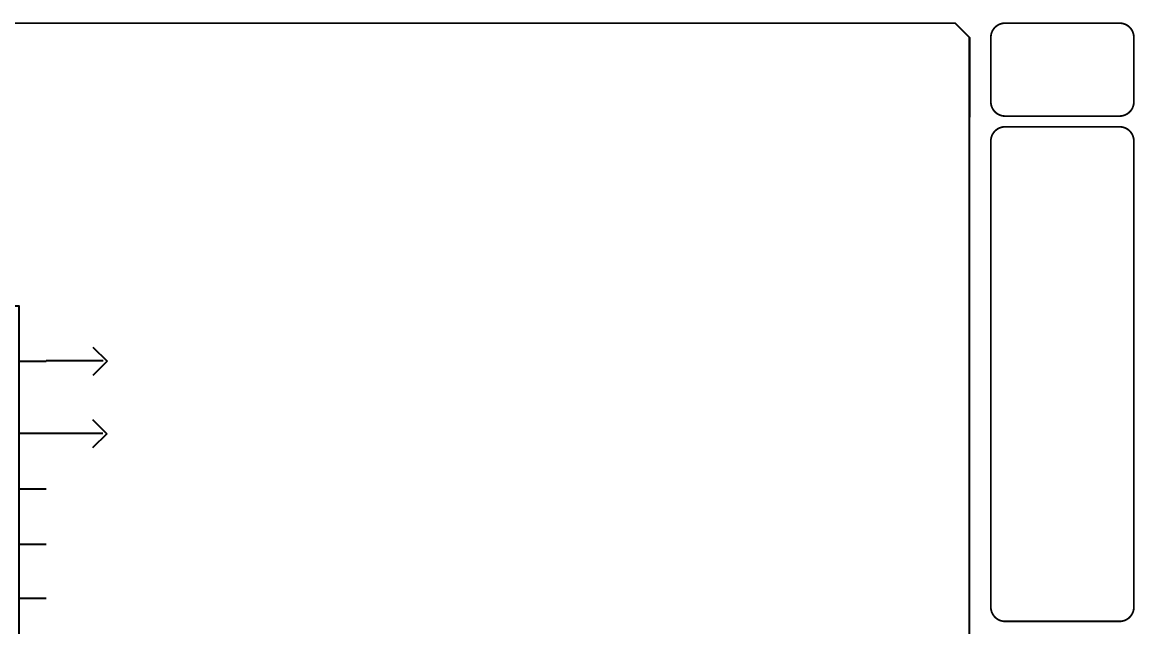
# Model space of a CAD drawing. Header units: inches. Extents: x 0 to 33.5, y 0 to 22.4.
# Drawn here: x 14.04 to 33.48, y 11.88 to 22.44 of the extents above; entities that cross this region are included whole.
import ezdxf
from ezdxf.enums import TextEntityAlignment as Align

# ---------------------------------------------------------------- set-up
doc = ezdxf.new("R2010")
doc.units = ezdxf.units.IN
doc.header["$MEASUREMENT"] = 0
doc.layers.add('SYMS', color=7, linetype='Continuous')
doc.layers.add('TITLE', color=7, linetype='Continuous')
doc.styles.add('ITALIC', font='ITALIC')
doc.styles.add('SIMPLEX', font='SIMPLEX')
doc.styles.add('WD', font='romans.shx')

# ---------------------------------------------------------------- blocks, each defined once
blk = doc.blocks.new('NO_NUM_acade_title')
at = {"layer": 'TITLE'}
blk.add_line((30.594, 22.177), (30.594, 20.781), dxfattribs=at)
at = {"layer": 'TITLE', "const_width": 0.0312}
blk.add_lwpolyline([(30.594, 0.281), (30.594, 22.177), (30.344, 22.427), (0.281, 22.427), (0.031, 22.177), (0.031, 0.281), (0.281, 0.031), (30.344, 0.031)], close=True, dxfattribs=at)
for points in [[(31.219, 22.427, 0.414214), (30.969, 22.177, 0.414214)], [(33.469, 22.177, 0.414214), (33.219, 22.427, 0.414214)], [(30.969, 21.052, 0.414214), (31.219, 20.802, 0.414214)], [(33.219, 20.802, 0.414214), (33.469, 21.052, 0.414214)], [(31.219, 20.615, 0.414214), (30.969, 20.365, 0.414214)], [(33.469, 20.365, 0.414214), (33.219, 20.615, 0.414214)], [(30.969, 12.219, 0.414214), (31.219, 11.969, 0.414214)], [(33.219, 11.969, 0.414214), (33.469, 12.219, 0.414214)]]:
    blk.add_lwpolyline(points, format="xyb", dxfattribs=at)
for points in [[(33.219, 22.427), (31.219, 22.427)], [(30.969, 22.177), (30.969, 21.052)], [(33.469, 22.177), (33.469, 21.052)], [(33.219, 20.802), (31.219, 20.802)], [(33.219, 20.615), (31.219, 20.615)], [(30.969, 20.365), (30.969, 12.219)], [(33.469, 20.365), (33.469, 12.219)], [(31.219, 11.969), (33.219, 11.969)]]:
    blk.add_lwpolyline(points, dxfattribs=at)
at = {"layer": 'TITLE', "color": 1, "style": 'ITALIC'}
for tag, height, p in [('TITLE#1', 0.125, (32.156, 3.406)), ('TITLE#2', 0.125, (32.156, 3.204)), ('TITLE#3', 0.125, (32.156, 3.001)), ('TITLE#4', 0.125, (32.156, 2.799)), ('DWG#', 0.2, (32.156, 0.826))]:
    blk.add_attdef(tag, text='', height=height, dxfattribs=at).set_placement(p, align=Align.CENTER)
at = {"layer": 'TITLE', "color": 1, "style": 'SIMPLEX'}
blk.add_attdef('CAD#', (30.826, 1.958), '', height=0.0938, rotation=90, dxfattribs=at)
at = {"layer": 'TITLE', "color": 1}
for tag, p, height, style in [('ENGINEER', (31.237, 1.958), 0.0938, 'ITALIC'), ('CHKDBY', (32.424, 1.958), 0.0938, 'ITALIC'), ('JOB#', (31.464, 1.644), 0.0938, 'SIMPLEX'), ('DRAWNBY', (32.494, 1.644), 0.0938, 'ITALIC'), ('SCALE', (31.353, 1.344), 0.0938, 'SIMPLEX'), ('DATE', (32.408, 1.344), 0.0938, 'SIMPLEX'), ('SHTS', (32.532, 0.25), 0.2, 'ITALIC')]:
    blk.add_attdef(tag, p, '', height=height, dxfattribs=dict(at, style=style))
at = {"layer": 'TITLE', "color": 1, "style": 'ITALIC'}
blk.add_attdef('SH#', text='', height=0.2, dxfattribs=at).set_placement((31.881, 0.25), align=Align.RIGHT)
at = {"layer": 'TITLE', "color": 7, "flags": 9}
blk.add_attdef('WD_TB', (31.219, 0.031), '', height=0.125, dxfattribs=at)
blk = doc.blocks.new('HDV1_010')
for p, q in [((13.43, 15.5012), (13.6193, 15.5012)), ((14.375, 15.5), (14.5643, 15.5)), ((13.4303, 15.1007), (13.6197, 15.1007)), ((14.5643, 15.0072), (14.375, 15.0072)), ((13.4303, 14.8168), (13.6197, 14.8168)), ((14.5643, 14.6286), (14.375, 14.6286)), ((13.4303, 14.5328), (13.6197, 14.5328)), ((13.4303, 14.2488), (13.6197, 14.2488)), ((14.5643, 14.25), (14.375, 14.25)), ((13.4303, 13.9757), (13.6197, 13.9757)), ((14.5643, 13.8822), (14.375, 13.8822)), ((13.4303, 13.6918), (13.6197, 13.6918)), ((14.5643, 13.5036), (14.375, 13.5036)), ((13.4303, 13.4078), (13.6197, 13.4078)), ((13.4303, 13.1238), (13.6197, 13.1238)), ((14.5643, 13.125), (14.375, 13.125)), ((13.625, 12.8079), (13.4357, 12.8079)), ((14.3822, 12.8079), (14.5715, 12.8079)), ((14.3822, 12.5239), (14.5715, 12.5239)), ((13.625, 12.4293), (13.4357, 12.4293)), ((14.3822, 12.2399), (14.5715, 12.2399)), ((13.625, 12.0506), (13.4357, 12.0506)), ((14.3822, 11.956), (14.5715, 11.956)), ((13.8143, 11.8613), (13.8143, 11.672)), ((14.1929, 11.8613), (14.1929, 11.672))]:
    blk.add_line(p, q)
blk.add_lwpolyline([(14.3782, 11.8618), (13.621, 11.8618), (13.6214, 15.875), (14.3786, 15.875)], close=True)
for s, height, p in [('VFD', 0.18931, (13.6688, 15.4646)), ('R', 0.142, (13.3925, 12.8504)), ('U', 0.142, (14.434, 12.8749)), ('V', 0.142, (14.4354, 12.5832)), ('S', 0.142, (13.3939, 12.4973)), ('W', 0.142, (14.4391, 12.2779)), ('T', 0.142, (13.4053, 12.0887)), ('G', 0.142, (14.4295, 12.0033)), ('R+', 0.14198, (13.5498, 11.6706)), ('RB', 0.14198, (13.9246, 11.6706))]:
    blk.add_text(s, height=height).set_placement(p)
at = {"style": 'WD', "width": 0.8}
for tag, p in [('TERM18', (13.32, 15.485)), ('TERM17', (13.32, 15.11)), ('TERM16', (13.32, 14.86)), ('TERM15', (13.32, 14.485)), ('TERM14', (13.32, 14.235)), ('TERM13', (13.32, 13.985)), ('TERM12', (13.32, 13.735)), ('TERM11', (13.32, 13.36)), ('TERM10', (13.32, 13.11)), ('TERM01', (13.3068, 12.8288)), ('TERM02', (13.3068, 12.4538)), ('TERM03', (13.3068, 12.0788)), ('TERM08', (13.7615, 11.6583)), ('TERM09', (14.1415, 11.6534))]:
    blk.add_attdef(tag, text='', height=0.125, dxfattribs=at).set_placement(p, align=Align.TOP_RIGHT)
at = {"style": 'WD', "flags": 1}
for tag, p in [('X4TERM18', (13.4393, 15.5)), ('X1TERM19', (14.5, 15.5)), ('X4TERM17', (13.4418, 15.1005)), ('X1TERM20', (14.5, 15)), ('X4TERM16', (13.4335, 14.8157)), ('X1TERM21', (14.5, 14.625)), ('X4TERM15', (13.4302, 14.5316)), ('X4TERM14', (13.4348, 14.2482)), ('X1TERM22', (14.5, 14.25)), ('X4TERM13', (13.4354, 13.9739)), ('X1TERM23', (14.5, 13.875)), ('X4TERM12', (13.4357, 13.6911)), ('X1TERM24', (14.5, 13.5)), ('X4TERM11', (13.4077, 13.4052)), ('X4TERM10', (13.3942, 13.1225)), ('X1TERM25', (14.5, 13.125)), ('X4TERM01', (13.4016, 12.8055)), ('X1TERM04', (14.5369, 12.8045)), ('X1TERM05', (14.5565, 12.5216)), ('X4TERM02', (13.4078, 12.4228)), ('X1TERM06', (14.5636, 12.2388)), ('X4TERM03', (13.4078, 12.0478)), ('X1TERM07', (14.5624, 11.9532)), ('X8TERM08', (13.8148, 11.6754)), ('X8TERM09', (14.1923, 11.6743))]:
    blk.add_attdef(tag, p, '', height=0.005, dxfattribs=at)
at = {"style": 'WD', "width": 0.8}
for tag, p in [('TERM19', (14.555, 15.485)), ('TERM20', (14.555, 14.985)), ('TERM21', (14.555, 14.61)), ('TERM22', (14.555, 14.235)), ('TERM23', (14.555, 13.86)), ('TERM24', (14.555, 13.485)), ('TERM25', (14.555, 13.11)), ('TERM04', (14.5919, 12.7895)), ('TERM05', (14.6115, 12.5066)), ('TERM06', (14.6186, 12.2238)), ('TERM07', (14.6174, 11.9382))]:
    blk.add_attdef(tag, text='', height=0.125, dxfattribs=at).set_placement(p, align=Align.TOP_LEFT)
at = {"style": 'WD'}
blk.add_attdef('VFD', text='', height=0.125, dxfattribs=at).set_placement((12.6929, 11.4346), align=Align.CENTER)

msp = doc.modelspace()

# ---------------------------------------------------------------- linework, layer by layer
for p, q in [((15.274, 16.765), (15.524, 16.515)), ((15.456, 16.521), (14.456, 16.521)), ((15.524, 16.515), (15.274, 16.265)), ((15.266, 15.5), (15.516, 15.25)), ((15.447, 15.255), (14.447, 15.255)), ((15.516, 15.25), (15.266, 15))]:
    msp.add_line(p, q)

# ---------------------------------------------------------------- block references
msp.add_blockref('NO_NUM_acade_title', (0, 0))
at = {"layer": 'SYMS', "xscale": 2.567903165074459, "yscale": 2.567903165074459, "zscale": 2.567903165074459}
msp.add_blockref('HDV1_010', (-22.941, -23.282), dxfattribs=at)

doc.saveas('drawing.dxf')
